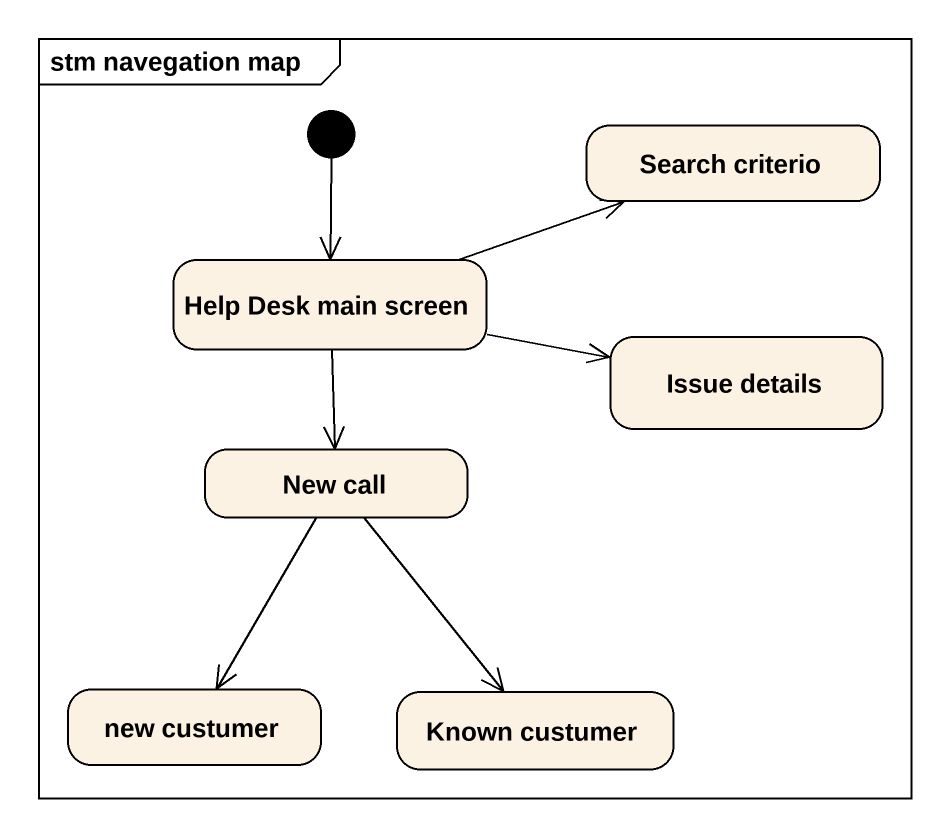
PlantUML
@startuml
mainframe stm navegation map
hide empty description
state "Search criterio" as Search_criterio
state "Help Desk main screen" as Help_Desk_main_screen
state "Issue details" as Issue_details
state "New call" as New_call
state "new custumer" as new_custumer
state "Known custumer" as Known_custumer
[*] --> Help_Desk_main_screen
Help_Desk_main_screen -right-> Search_criterio
Help_Desk_main_screen -right-> Issue_details
Help_Desk_main_screen --> New_call
New_call --> new_custumer
New_call --> Known_custumer
@enduml
